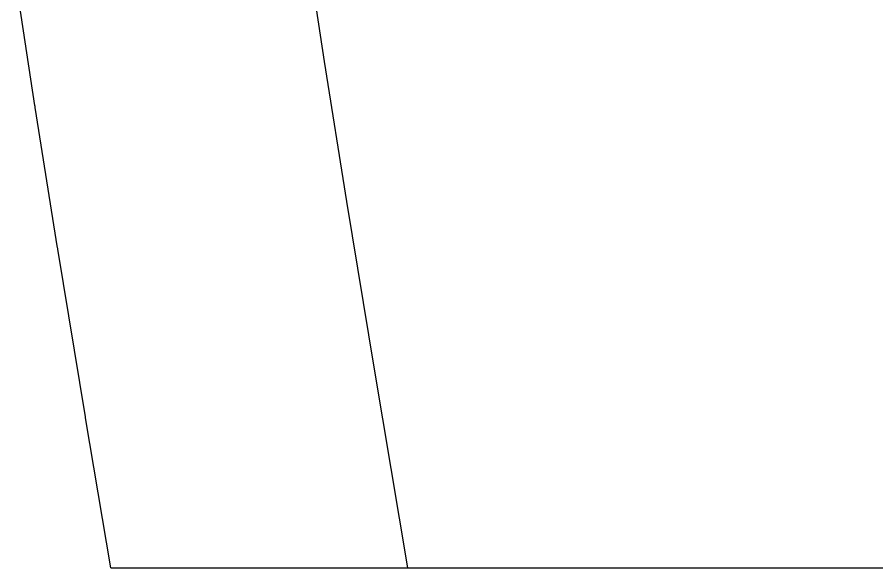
# Model space of a CAD drawing. Extents: x 13 to 113, y 0 to 127.
# Drawn here: x 15.4 to 62.77, y 0.33 to 30.65 of the extents above; entities that cross this region are included whole.
import ezdxf

# ---------------------------------------------------------------- set-up
doc = ezdxf.new("R2010")
doc.units = 0
doc.layers.add('Layer_1', color=7, linetype='CONTINUOUS')

msp = doc.modelspace()

# ---------------------------------------------------------------- linework, layer by layer
at = {"layer": 'Layer_1', "color": 7}
msp.add_lwpolyline([(36.923415, 0.325351), (36.923415, 0.325351), (35.082586, 11.264713), (33.564243, 20.492892), (32.333419, 28.215808), (31.35515, 34.639394), (30.594424, 39.969557), (30.016261, 44.412231), (29.585688, 48.173336), (29.267701, 51.458798), (29.032102, 54.446412), (28.867885, 57.201492), (28.768825, 59.761226), (28.728668, 62.162804)], dxfattribs=at)
at = {"layer": 'Layer_1', "color": 1}
for points in [[(16.37998, 25.786197), (15.401696, 32.209776)], [(17.627982, 17.953118), (16.397158, 25.676027)], [(19.15925, 8.644813), (17.640921, 17.872991)], [(20.559139, 0.325351), (19.168917, 8.586809)], [(20.559139, 0.325351), (104.985405, 0.325351)]]:
    msp.add_lwpolyline(points, dxfattribs=at)
for points in [[(16.397158, 25.676027), (16.391209, 25.712763), (16.385558, 25.749424), (16.37998, 25.786197)], [(17.640921, 17.872991), (17.636459, 17.899688), (17.632221, 17.926384), (17.627982, 17.953118)], [(19.168917, 8.586809), (19.165942, 8.606143), (19.162224, 8.625478), (19.15925, 8.644813)]]:
    msp.add_open_spline(points, degree=3, dxfattribs=at)

doc.saveas('drawing.dxf')
